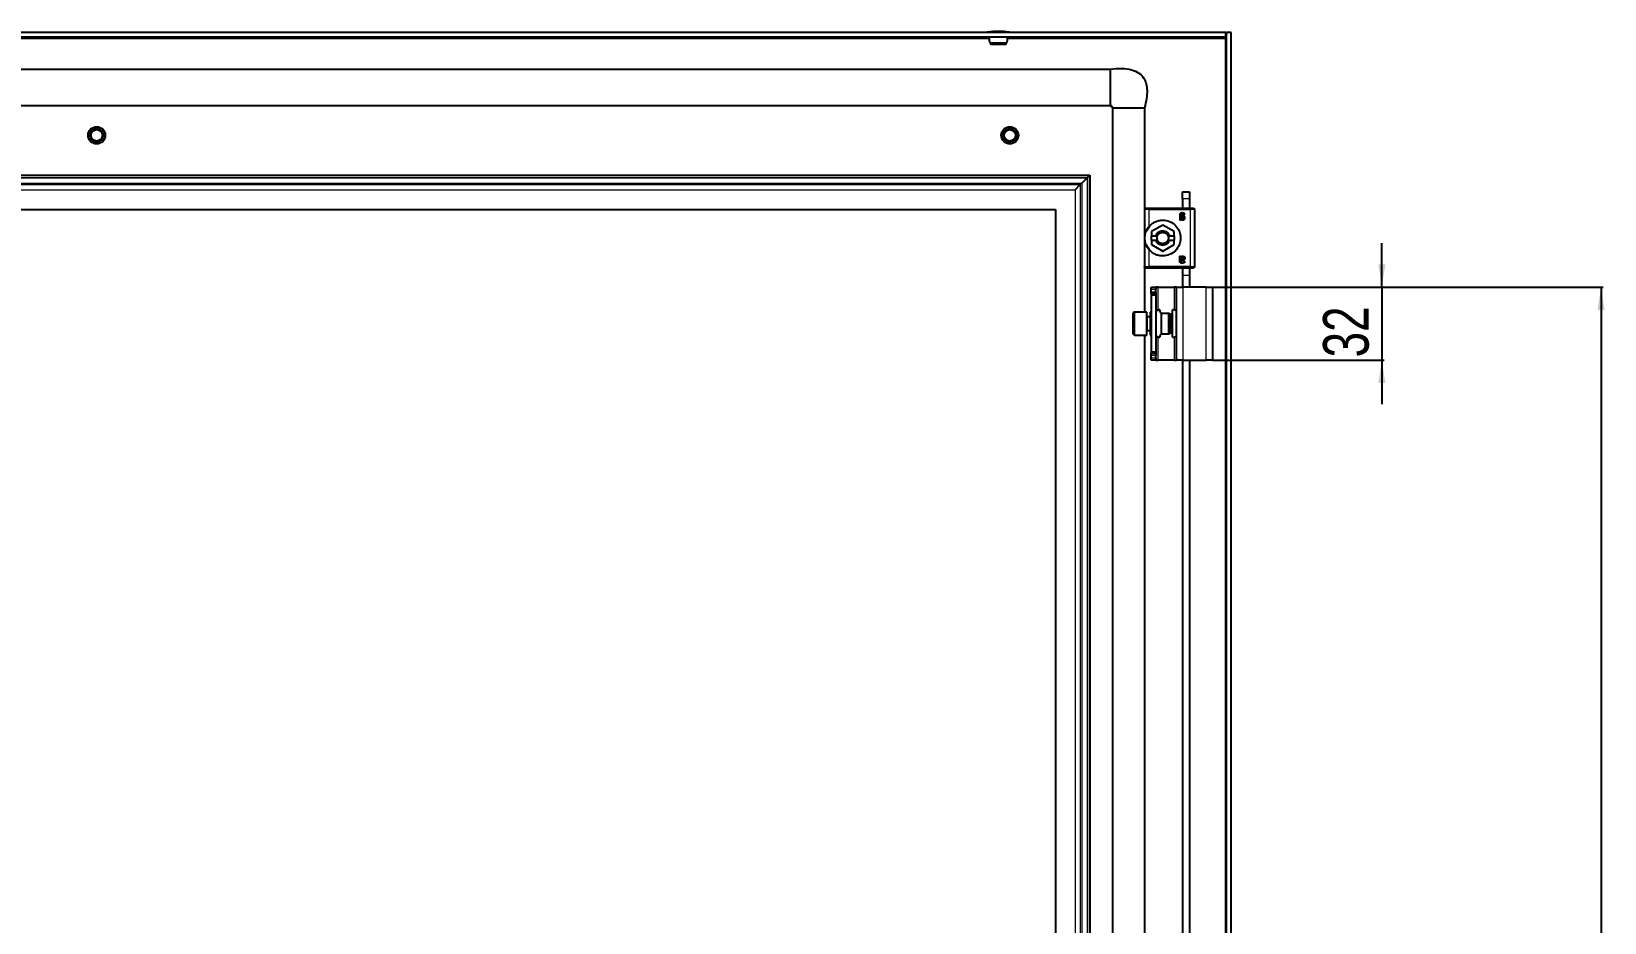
# Model space of a CAD drawing. Header units: millimetres. Extents: x -922 to 2026, y -1094 to 978.
# Drawn here: x 1337 to 2026, y 376 to 766 of the extents above; entities that cross this region are included whole.
import ezdxf

# ---------------------------------------------------------------- set-up
doc = ezdxf.new("R2010")
doc.units = ezdxf.units.MM
doc.layers.add('FORMAT', color=7, linetype='Continuous')
doc.styles.add('SLDTEXTSTYLE0', font='TXT', dxfattribs={"width": 0.75})
doc.dimstyles.new('SLDDIMSTYLE0', dxfattribs={"dimtxt": 20, "dimasz": 10, "dimexe": 0, "dimexo": 0.0625, "dimgap": 5, "dimtad": 2, "dimdec": 1, "dimrnd": 1e-09, "dimzin": 12, "dimdsep": 46, "dimtxsty": 'SLDTEXTSTYLE0', "dimsah": 1, "dimcen": 0.09, "dimadec": 0, "dimazin": 3, "dimtfac": 1, "dimtofl": 0, "dimtmove": 0, "dimatfit": 3, "dimfxl": 0, "dimfrac": 2, "dimtolj": 1, "dimtzin": 12, "dimarcsym": 0})
doc.dimstyles.new('SLDDIMSTYLE1', dxfattribs={"dimtxt": 20, "dimasz": 10, "dimexe": 0, "dimexo": 0.0625, "dimgap": 5, "dimtad": 2, "dimdec": 1, "dimrnd": 1e-09, "dimzin": 12, "dimdsep": 46, "dimtxsty": 'SLDTEXTSTYLE0', "dimsah": 1, "dimcen": 0.09, "dimadec": 0, "dimazin": 3, "dimtfac": 1, "dimtmove": 0, "dimatfit": 0, "dimfxl": 0, "dimfrac": 2, "dimtolj": 1, "dimtzin": 12, "dimarcsym": 0})

# ---------------------------------------------------------------- blocks, each defined once
blk = doc.blocks.new('_D_8')
at = {"layer": 'FORMAT'}
for p, q in [((1854.34, 654.33), (2025.33, 654.33)), ((2024.33, 654.33), (2024.33, -677.67)), ((1854.34, -677.67), (2025.33, -677.67))]:
    blk.add_line(p, q, dxfattribs=at)
for points in [[(2024.33, 654.33), (2022.8, 644.33), (2025.87, 644.33)], [(2024.33, -677.67), (2025.87, -667.67), (2022.8, -667.67)]]:
    blk.add_solid(points, dxfattribs=at)
at = {"layer": 'FORMAT', "insert": (1998.55, -41.23), "char_height": 20, "attachment_point": 1, "rotation": 90, "style": 'SLDTEXTSTYLE0'}
blk.add_mtext('1332', dxfattribs=at)
blk = doc.blocks.new('_D_9')
at = {"layer": 'FORMAT'}
for p, q in [((1928.33, 654.33), (1928.33, 673.56)), ((1854.34, 654.33), (1929.33, 654.33)), ((1928.33, 654.33), (1928.33, 622.33)), ((1854.34, 622.33), (1929.33, 622.33)), ((1928.33, 622.33), (1928.33, 603.1))]:
    blk.add_line(p, q, dxfattribs=at)
for points in [[(1928.33, 654.33), (1929.87, 664.33), (1926.8, 664.33)], [(1928.33, 622.33), (1926.8, 612.33), (1929.87, 612.33)]]:
    blk.add_solid(points, dxfattribs=at)
at = {"layer": 'FORMAT', "insert": (1902.55, 623.55), "char_height": 20, "attachment_point": 1, "rotation": 90, "style": 'SLDTEXTSTYLE0'}
blk.add_mtext('32', dxfattribs=at)

msp = doc.modelspace()

# ---------------------------------------------------------------- linework, layer by layer
at = {"color": 7, "linetype": 'Continuous', "lineweight": 25}
for p, q in [((1860.03, 765.83), (870.63, 765.83)), ((1860.03, 763.83), (1860.03, 765.83)), ((1860.33, -789.17), (1860.33, 765.83)), ((1862.33, 765.83), (1860.33, 765.83)), ((1862.33, -789.17), (1862.33, 765.83)), ((1860.03, 763.83), (870.63, 763.83)), ((1763.92, 761.21), (1756.74, 761.21)), ((1757.23, 760.83), (1763.43, 760.83)), ((1859.94, 763.83), (1859.73, 763.23)), ((921.33, 749.83), (1809.33, 749.83)), ((921.33, 733.83), (1809.33, 733.83)), ((1810.33, 732.83), (1810.33, -756.17)), ((1824.33, 732.83), (1824.33, 688.5)), ((930.33, 703.33), (1800.33, 703.33)), ((1799.33, 702.33), (1800.33, 703.33)), ((1800.33, 703.33), (1800.33, -726.67)), ((1793.92, 696.92), (1796.23, 699.23)), ((1796.23, 699.23), (1796.92, 699.92)), ((1796.92, 699.92), (1799.23, 702.23)), ((1841.03, 696.03), (1844.03, 696.03)), ((1841.03, 693.03), (1841.03, 696.03)), ((1844.03, 696.03), (1844.03, 693.03)), ((1841.03, 693.03), (1841.03, 688.83)), ((1844.03, 693.03), (1844.03, 688.83)), ((945.33, 688.33), (1785.33, 688.33)), ((1785.33, 688.33), (1785.33, -711.67)), ((1824.33, 688.33), (1824.33, 663.33)), ((1844.33, 688.83), (1826.33, 688.83)), ((1839.77, 685.78), (1839.77, 683.92)), ((1840.23, 683.92), (1840.23, 684.2)), ((1840.3, 685.53), (1840.3, 685.75)), ((1840.68, 685.53), (1840.3, 685.53)), ((1840.3, 685.18), (1840.73, 685.18)), ((1840.3, 684.59), (1840.3, 685.18)), ((1844.93, 688.83), (1844.68, 688.83)), ((1846.33, 663.33), (1846.33, 688.33)), ((1825.16, 678.95), (1826.67, 681.21)), ((1832.33, 681.54), (1827.38, 678.68)), ((1827.38, 678.68), (1827.38, 676.83)), ((1827.38, 676.83), (1829.34, 676.83)), ((1827.38, 674.83), (1827.38, 676.83)), ((1830.04, 676.83), (1829.34, 676.83)), ((1837.28, 678.68), (1832.33, 681.54)), ((1835.32, 676.83), (1834.62, 676.83)), ((1835.32, 676.83), (1837.28, 676.83)), ((1837.28, 676.83), (1837.28, 678.68)), ((1837.28, 676.83), (1837.28, 674.83)), ((1826.67, 670.44), (1825.16, 672.7)), ((1827.38, 674.83), (1827.38, 672.97)), ((1827.38, 674.83), (1829.34, 674.83)), ((1827.38, 672.97), (1832.33, 670.11)), ((1829.34, 674.83), (1830.04, 674.83)), ((1832.33, 670.11), (1837.28, 672.97)), ((1834.62, 674.83), (1835.32, 674.83)), ((1835.32, 674.83), (1837.28, 674.83)), ((1837.28, 672.97), (1837.28, 674.83)), ((1824.33, 663.15), (1824.33, 643.33)), ((1826.33, 662.83), (1844.33, 662.83)), ((1839.77, 665.87), (1839.77, 667.74)), ((1840.23, 667.73), (1840.23, 667.45)), ((1840.3, 666.47), (1840.3, 667.06)), ((1840.73, 666.47), (1840.3, 666.47)), ((1840.68, 666.12), (1840.3, 666.12)), ((1840.3, 666.12), (1840.3, 665.9)), ((1841.03, 662.92), (1841.03, 659.53)), ((1844.03, 662.92), (1844.03, 659.53)), ((1844.68, 662.83), (1844.93, 662.83)), ((1841.03, 659.53), (1841.03, 654.33)), ((1844.03, 659.53), (1844.03, 654.33)), ((1827.33, 653.33), (1827.33, 654.33)), ((1827.33, 654.33), (1829.33, 654.33)), ((1827.33, 652.33), (1827.33, 653.33)), ((1827.33, 651.33), (1827.33, 652.33)), ((1829.33, 651.33), (1827.33, 651.33)), ((1827.33, 651.33), (1827.33, 650.83)), ((1829.33, 650.83), (1827.33, 650.83)), ((1827.33, 650.83), (1827.33, 625.83)), ((1829.33, 654.33), (1829.33, 653.33)), ((1830.33, 654.33), (1829.33, 654.33)), ((1829.33, 652.33), (1829.33, 653.33)), ((1829.33, 652.33), (1829.33, 651.33)), ((1829.33, 651.33), (1829.33, 650.83)), ((1829.33, 650.83), (1829.33, 625.83)), ((1830.33, 654.33), (1837.33, 654.33)), ((1838.33, 654.33), (1837.33, 654.33)), ((1838.33, 654.33), (1841.33, 654.33)), ((1838.33, 622.33), (1838.33, 654.33)), ((1851.33, 654.33), (1841.33, 654.33)), ((1851.33, 654.33), (1854.33, 654.33)), ((1854.33, 622.33), (1854.33, 654.33)), ((1819.33, 636.08), (1819.33, 642.73)), ((1825.33, 643.33), (1819.93, 643.33)), ((1825.33, 635.77), (1825.33, 643.33)), ((1826.83, 641.33), (1825.58, 641.33)), ((1827.33, 643.33), (1826.83, 643.33)), ((1826.83, 643.33), (1826.83, 642.12)), ((1826.83, 642.12), (1826.83, 633.33)), ((1829.33, 644.33), (1830.33, 644.33)), ((1831.03, 644.33), (1830.33, 644.33)), ((1831.03, 644.33), (1831.03, 643.88)), ((1834.96, 642.83), (1831.83, 642.83)), ((1831.83, 633.83), (1831.83, 642.83)), ((1835.83, 642.33), (1834.96, 642.83)), ((1834.96, 633.83), (1834.96, 642.83)), ((1835.83, 634.33), (1835.83, 642.33)), ((1836.63, 632.33), (1836.63, 644.33)), ((1837.33, 644.33), (1836.63, 644.33)), ((1837.33, 644.33), (1838.33, 644.33)), ((1819.33, 633.93), (1819.33, 636.08)), ((1825.33, 633.33), (1825.33, 635.77)), ((1825.58, 635.33), (1826.83, 635.33)), ((1834.96, 633.83), (1835.83, 634.33)), ((1819.93, 633.33), (1825.33, 633.33)), ((1824.33, 633.33), (1824.33, 313.5)), ((1826.83, 633.33), (1827.33, 633.33)), ((1830.33, 632.33), (1829.33, 632.33)), ((1830.33, 632.33), (1831.03, 632.33)), ((1831.03, 632.78), (1831.03, 632.33)), ((1831.83, 633.83), (1834.96, 633.83)), ((1836.63, 632.33), (1837.33, 632.33)), ((1838.33, 632.33), (1837.33, 632.33)), ((1829.33, 625.83), (1827.33, 625.83)), ((1827.33, 625.83), (1827.33, 625.33)), ((1827.33, 624.33), (1827.33, 625.33)), ((1827.33, 625.33), (1829.33, 625.33)), ((1827.33, 623.33), (1827.33, 624.33)), ((1827.33, 622.33), (1827.33, 623.33)), ((1829.33, 622.33), (1827.33, 622.33)), ((1829.33, 625.83), (1829.33, 625.33)), ((1829.33, 625.33), (1829.33, 624.33)), ((1829.33, 623.33), (1829.33, 624.33)), ((1829.33, 623.33), (1829.33, 622.33)), ((1829.33, 622.33), (1830.33, 622.33)), ((1837.33, 622.33), (1830.33, 622.33)), ((1837.33, 622.33), (1838.33, 622.33)), ((1841.33, 622.33), (1838.33, 622.33)), ((1841.03, 622.33), (1841.03, 313.83)), ((1841.33, 622.33), (1851.33, 622.33)), ((1844.03, 622.33), (1844.03, 313.83)), ((1854.33, 622.33), (1851.33, 622.33))]:
    msp.add_line(p, q, dxfattribs=at)
at = {"color": 8, "linetype": 'Continuous', "lineweight": 18}
for p, q in [((1765.19, 765.95), (1755.47, 765.95)), ((1765.08, 766.08), (1755.58, 766.08)), ((974.37, 763.23), (1756.28, 763.23)), ((1764.37, 763.23), (1859.73, 763.23)), ((1859.73, 763.23), (1859.73, -786.57)), ((931.33, 702.33), (1799.33, 702.33)), ((931.43, 702.23), (1799.23, 702.23)), ((933.74, 699.92), (1796.92, 699.92)), ((934.43, 699.23), (1796.23, 699.23)), ((936.74, 696.92), (1793.92, 696.92)), ((1793.92, 696.92), (1793.92, -720.27)), ((1796.23, 699.23), (1796.23, -722.57)), ((1796.92, 699.92), (1796.92, -723.27)), ((1799.23, 702.23), (1799.23, -725.57)), ((1799.33, 702.33), (1799.33, -725.67)), ((1844.03, 693.03), (1841.03, 693.03)), ((1826.33, 680.89), (1826.33, 688.33)), ((1826.33, 688.33), (1844.33, 688.33)), ((1844.33, 688.33), (1844.33, 663.33)), ((1826.33, 663.33), (1826.33, 670.77)), ((1832.33, 673.33), (1832.33, 672.68)), ((1844.33, 663.33), (1826.33, 663.33)), ((1841.03, 659.53), (1844.03, 659.53)), ((1829.33, 653.33), (1827.33, 653.33)), ((1827.33, 652.33), (1829.33, 652.33)), ((1830.33, 644.33), (1830.33, 654.33)), ((1837.33, 654.33), (1837.33, 644.33)), ((1841.33, 622.33), (1841.33, 654.33)), ((1851.33, 622.33), (1851.33, 654.33)), ((1819.93, 643.33), (1819.93, 635.77)), ((1825.58, 641.33), (1825.58, 635.33)), ((1819.93, 635.77), (1819.93, 633.33)), ((1830.33, 622.33), (1830.33, 632.33)), ((1837.33, 632.33), (1837.33, 622.33)), ((1829.33, 624.33), (1827.33, 624.33)), ((1827.33, 623.33), (1829.33, 623.33))]:
    msp.add_line(p, q, dxfattribs=at)
at = {"color": 7, "linetype": 'Continuous', "lineweight": 25}
for centre, radius in [((1365.33, 720.83), 3.75), ((1365.33, 720.83), 3), ((1765.33, 720.83), 3.75), ((1765.33, 720.83), 3), ((1365.33, 720.83), 2.5), ((1765.33, 720.83), 2.5)]:
    msp.add_circle(centre, radius, dxfattribs=at)
for centre, radius, start, end in [((1755.59, 765.95), 0.126, 96.02558, 180), ((1781.23, 765.89), 25.77, 179.86102, 180.13898), ((1760.33, 721.08), 45.25, 90.0016, 96.02558), ((1760.33, 721.08), 45.25, 83.97442, 89.9984), ((1765.06, 765.95), 0.126, 0, 83.97442), ((1739.42, 765.89), 25.77, 359.86102, 0.13898), ((1762.45, 763.56), 6.18, 177.53422, 202.36543), ((1757.23, 761.33), 0.5, 193.38346, 270), ((1763.43, 761.33), 0.5, 270, 346.61654), ((1758.21, 763.56), 6.18, 337.63457, 2.46578), ((1819.93, 642.73), 0.6, 90, 180), ((1825.58, 641.58), 0.25, 180, 270), ((1825.58, 635.08), 0.25, 90, 180), ((1819.93, 633.93), 0.6, 180, 270)]:
    msp.add_arc(centre, radius, start, end, dxfattribs=at)
for points, knots in [([(1860.33, 765.83), (1860.3, 765.45), (1860.27, 764.87), (1860.09, 764.3), (1860.03, 764.11)], [0, 0, 0, 0, 0.662931, 1, 1, 1, 1]), ([(1859.73, 763.23), (1859.78, 763.38), (1859.83, 763.54), (1859.93, 763.76), (1859.98, 763.83), (1860.03, 763.83)], [0, 0, 0, 0, 0.5, 0.5, 1, 1, 1, 1]), ([(1809.33, 749.83), (1811.06, 749.99), (1814.2, 750.3), (1818.52, 749.78), (1821.95, 748.36), (1824.17, 746.04), (1825.25, 743.27), (1825.57, 740.22), (1825.28, 736.66), (1824.66, 734.17), (1824.33, 732.83)], [0, 0, 0, 0, 0.176713, 0.320911, 0.440308, 0.54837, 0.6374, 0.738878, 0.858543, 1, 1, 1, 1]), ([(1809.33, 749.83), (1809.33, 749.8), (1809.33, 749.73), (1809.33, 749.09), (1809.33, 747.63), (1809.33, 745.44), (1809.33, 743.43), (1809.33, 741.83), (1809.33, 740.22), (1809.33, 738.21), (1809.33, 736.04), (1809.33, 734.53), (1809.33, 734.13), (1809.33, 733.99)], [0, 0, 0, 0, 0.069165, 0.1363, 0.267291, 0.398282, 0.465417, 0.534583, 0.603748, 0.670883, 0.801874, 0.932865, 1, 1, 1, 1]), ([(1809.33, 733.99), (1809.43, 733.98), (1809.57, 733.96), (1809.72, 733.89), (1809.81, 733.83), (1809.86, 733.76), (1809.9, 733.69), (1809.93, 733.62), (1810, 733.45), (1810.17, 733.37), (1810.32, 733.14), (1810.35, 732.94), (1810.36, 732.83)], [0, 0, 0, 0, 0.146823, 0.202041, 0.247643, 0.28691, 0.323569, 0.360785, 0.40083, 0.628513, 0.79432, 1, 1, 1, 1]), ([(1810.33, 732.83), (1810.18, 733.05), (1809.91, 733.46), (1809.51, 733.71), (1809.33, 733.83)], [0, 0, 0, 0, 0.5615605, 1, 1, 1, 1]), ([(1810.44, 732.83), (1810.47, 732.83), (1810.56, 732.83), (1811.01, 732.83), (1811.31, 732.83)], [0, 0, 0, 0, 0.350861, 1, 1, 1, 1]), ([(1840.88, 686.83), (1840.73, 686.82), (1840.51, 686.81), (1840.23, 686.72), (1840.04, 686.6), (1839.9, 686.43), (1839.79, 686.16), (1839.78, 685.93), (1839.77, 685.78)], [0, 0, 0, 0, 0.250089, 0.382495, 0.500259, 0.622163, 0.750133, 1, 1, 1, 1]), ([(1839.77, 683.92), (1839.77, 683.91), (1839.77, 683.89), (1839.79, 683.87), (1839.81, 683.85), (1839.89, 683.83), (1839.95, 683.83), (1840, 683.83)], [0, 0, 0, 0, 0.124881, 0.183376, 0.250934, 0.500336, 1, 1, 1, 1]), ([(1840, 683.83), (1840.04, 683.83), (1840.11, 683.83), (1840.19, 683.85), (1840.21, 683.87), (1840.23, 683.89), (1840.23, 683.91), (1840.23, 683.92)], [0, 0, 0, 0, 0.499718, 0.749437, 0.810587, 0.875078, 1, 1, 1, 1]), ([(1840.23, 684.2), (1840.35, 684.09), (1840.54, 683.91), (1840.81, 683.8), (1840.98, 683.77), (1841.06, 683.77), (1841.1, 683.77)], [0, 0, 0, 0, 0.499113, 0.749325, 0.874665, 1, 1, 1, 1]), ([(1840.3, 685.75), (1840.3, 685.84), (1840.31, 685.98), (1840.37, 686.15), (1840.44, 686.26), (1840.55, 686.34), (1840.67, 686.39), (1840.8, 686.41), (1840.89, 686.41), (1840.94, 686.42)], [0, 0, 0, 0, 0.250023, 0.382539, 0.499802, 0.620838, 0.749652, 0.874777, 1, 1, 1, 1]), ([(1841.02, 684.18), (1840.95, 684.19), (1840.81, 684.2), (1840.55, 684.33), (1840.4, 684.49), (1840.3, 684.59)], [0, 0, 0, 0, 0.249939, 0.499864, 1, 1, 1, 1]), ([(1842.06, 684.61), (1842.06, 684.69), (1842.05, 684.85), (1841.96, 685.06), (1841.8, 685.24), (1841.53, 685.41), (1841.15, 685.52), (1840.84, 685.53), (1840.68, 685.53)], [0, 0, 0, 0, 0.1250486, 0.2498861, 0.3708558, 0.4998199, 0.7496086, 1, 1, 1, 1]), ([(1840.73, 685.18), (1840.83, 685.18), (1841.01, 685.17), (1841.23, 685.11), (1841.38, 685.02), (1841.47, 684.91), (1841.53, 684.79), (1841.53, 684.7), (1841.53, 684.65)], [0, 0, 0, 0, 0.279652, 0.500248, 0.629485, 0.750186, 0.875763, 1, 1, 1, 1]), ([(1841.95, 686.33), (1841.95, 686.39), (1841.95, 686.47), (1841.88, 686.56), (1841.75, 686.65), (1841.42, 686.78), (1841.1, 686.81), (1840.88, 686.83)], [0, 0, 0, 0, 0.124693, 0.187182, 0.249773, 0.500039, 1, 1, 1, 1]), ([(1840.94, 686.42), (1841.1, 686.4), (1841.34, 686.37), (1841.59, 686.25), (1841.72, 686.18), (1841.79, 686.13), (1841.83, 686.12), (1841.84, 686.12)], [0, 0, 0, 0, 0.4987, 0.749508, 0.874949, 0.946783, 1, 1, 1, 1]), ([(1841.53, 684.65), (1841.53, 684.58), (1841.52, 684.49), (1841.46, 684.37), (1841.39, 684.3), (1841.31, 684.24), (1841.22, 684.2), (1841.12, 684.18), (1841.05, 684.18), (1841.02, 684.18)], [0, 0, 0, 0, 0.249168, 0.373635, 0.49939, 0.619394, 0.749656, 0.87477, 1, 1, 1, 1]), ([(1841.1, 683.77), (1841.23, 683.78), (1841.41, 683.79), (1841.63, 683.87), (1841.79, 683.97), (1841.91, 684.1), (1842.04, 684.31), (1842.05, 684.49), (1842.06, 684.61)], [0, 0, 0, 0, 0.25007, 0.379181, 0.500499, 0.62417, 0.750842, 1, 1, 1, 1]), ([(1841.84, 686.12), (1841.86, 686.12), (1841.87, 686.12), (1841.89, 686.13), (1841.9, 686.15), (1841.92, 686.17), (1841.94, 686.21), (1841.94, 686.25), (1841.95, 686.3), (1841.95, 686.32), (1841.95, 686.33)], [0, 0, 0, 0, 0.128825, 0.180169, 0.243397, 0.36986, 0.499864, 0.749649, 0.843476, 1, 1, 1, 1]), ([(1826.33, 670.77), (1826.04, 671.14), (1825.47, 671.9), (1824.91, 673.15), (1824.56, 674.42), (1824.44, 675.83), (1824.56, 677.23), (1824.92, 678.51), (1825.47, 679.76), (1826.04, 680.51), (1826.33, 680.89)], [0, 0, 0, 0, 0.125762, 0.25037, 0.375307, 0.500139, 0.62481, 0.749763, 0.874888, 1, 1, 1, 1]), ([(1839.77, 667.74), (1839.77, 667.75), (1839.77, 667.76), (1839.79, 667.78), (1839.81, 667.8), (1839.89, 667.83), (1839.95, 667.83), (1840, 667.83)], [0, 0, 0, 0, 0.124884, 0.1863766, 0.2509142, 0.5003223, 1, 1, 1, 1]), ([(1840.88, 664.83), (1840.81, 664.83), (1840.66, 664.83), (1840.44, 664.87), (1840.23, 664.94), (1840.04, 665.06), (1839.9, 665.22), (1839.79, 665.5), (1839.78, 665.72), (1839.77, 665.87)], [0, 0, 0, 0, 0.125255, 0.250437, 0.383066, 0.500493, 0.622629, 0.75025, 1, 1, 1, 1]), ([(1840, 667.83), (1840.04, 667.83), (1840.1, 667.83), (1840.17, 667.81), (1840.2, 667.8), (1840.21, 667.78), (1840.23, 667.76), (1840.23, 667.75), (1840.23, 667.73)], [0, 0, 0, 0, 0.499162, 0.644242, 0.749698, 0.813605, 0.875217, 1, 1, 1, 1]), ([(1840.23, 667.45), (1840.35, 667.57), (1840.54, 667.74), (1840.85, 667.87), (1841.02, 667.88), (1841.1, 667.89)], [0, 0, 0, 0, 0.499364, 0.749701, 1, 1, 1, 1]), ([(1840.3, 667.06), (1840.4, 667.17), (1840.55, 667.32), (1840.77, 667.44), (1840.91, 667.47), (1840.98, 667.47), (1841.02, 667.47)], [0, 0, 0, 0, 0.499765, 0.749504, 0.874771, 1, 1, 1, 1]), ([(1840.3, 665.9), (1840.3, 665.86), (1840.3, 665.77), (1840.32, 665.63), (1840.37, 665.51), (1840.44, 665.4), (1840.55, 665.32), (1840.71, 665.25), (1840.85, 665.24), (1840.94, 665.24)], [0, 0, 0, 0, 0.125295, 0.250514, 0.383518, 0.50035, 0.621938, 0.750243, 1, 1, 1, 1]), ([(1842.06, 667.04), (1842.06, 667), (1842.06, 666.92), (1842.03, 666.77), (1841.96, 666.59), (1841.8, 666.41), (1841.53, 666.24), (1841.15, 666.14), (1840.84, 666.13), (1840.68, 666.12)], [0, 0, 0, 0, 0.0626366, 0.1252782, 0.2500723, 0.3748405, 0.4999941, 0.7496958, 1, 1, 1, 1]), ([(1841.53, 667), (1841.53, 666.96), (1841.53, 666.87), (1841.47, 666.74), (1841.38, 666.64), (1841.24, 666.55), (1841.01, 666.48), (1840.83, 666.48), (1840.73, 666.47)], [0, 0, 0, 0, 0.124446, 0.249795, 0.37, 0.499734, 0.719932, 1, 1, 1, 1]), ([(1841.95, 665.32), (1841.95, 665.3), (1841.95, 665.24), (1841.93, 665.16), (1841.88, 665.1), (1841.75, 665.01), (1841.42, 664.88), (1841.1, 664.85), (1840.88, 664.83)], [0, 0, 0, 0, 0.062686, 0.125173, 0.187628, 0.250185, 0.500314, 1, 1, 1, 1]), ([(1840.94, 665.24), (1841.1, 665.25), (1841.41, 665.28), (1841.67, 665.49), (1841.83, 665.53), (1841.84, 665.53)], [0, 0, 0, 0, 0.498852, 0.946609, 1, 1, 1, 1]), ([(1841.02, 667.47), (1841.09, 667.47), (1841.19, 667.46), (1841.31, 667.41), (1841.39, 667.36), (1841.46, 667.29), (1841.5, 667.2), (1841.53, 667.1), (1841.53, 667.04), (1841.53, 667)], [0, 0, 0, 0, 0.2496231, 0.3771401, 0.499734, 0.6227303, 0.7498125, 0.8748762, 1, 1, 1, 1]), ([(1841.1, 667.89), (1841.23, 667.88), (1841.41, 667.87), (1841.63, 667.78), (1841.79, 667.68), (1841.91, 667.56), (1842.04, 667.35), (1842.05, 667.16), (1842.06, 667.04)], [0, 0, 0, 0, 0.25007, 0.379559, 0.500499, 0.624556, 0.750843, 1, 1, 1, 1]), ([(1841.84, 665.53), (1841.86, 665.53), (1841.87, 665.53), (1841.89, 665.52), (1841.9, 665.5), (1841.92, 665.48), (1841.94, 665.42), (1841.95, 665.37), (1841.95, 665.32)], [0, 0, 0, 0, 0.13107, 0.182437, 0.243796, 0.371388, 0.500442, 1, 1, 1, 1]), ([(1831.83, 642.83), (1831.65, 642.98), (1831.31, 643.29), (1831.11, 643.86), (1830.75, 644.16), (1830.41, 644.29), (1830.05, 644.25), (1829.7, 644.07), (1829.45, 643.71), (1829.37, 643.41), (1829.33, 643.26)], [0, 0, 0, 0, 0.185676, 0.371025, 0.466937, 0.562172, 0.656347, 0.751553, 0.873842, 1, 1, 1, 1]), ([(1829.33, 633.39), (1829.37, 633.24), (1829.45, 632.95), (1829.7, 632.59), (1830.05, 632.4), (1830.41, 632.36), (1830.75, 632.49), (1831.11, 632.8), (1831.31, 633.37), (1831.65, 633.67), (1831.83, 633.83)], [0, 0, 0, 0, 0.126158, 0.248447, 0.343653, 0.437828, 0.533063, 0.628975, 0.814324, 1, 1, 1, 1])]:
    msp.add_open_spline(points, degree=3, knots=knots, dxfattribs=at)
for points in [[(1811.31, 732.83), (1811.64, 732.83), (1812.3, 732.83), (1813.27, 732.83), (1813.76, 732.83)], [(1813.76, 732.83), (1814.32, 732.83), (1815.45, 732.83), (1816.7, 732.83), (1817.33, 732.83)], [(1817.33, 732.83), (1817.96, 732.83), (1819.21, 732.83), (1820.34, 732.83), (1820.9, 732.83)], [(1820.9, 732.83), (1821.38, 732.83), (1822.36, 732.83), (1823.02, 732.83), (1823.35, 732.83)], [(1823.35, 732.83), (1823.63, 732.83), (1824.2, 732.83), (1824.29, 732.83), (1824.33, 732.83)], [(1824.83, 688.83), (1824.76, 688.82), (1824.63, 688.8), (1824.47, 688.69), (1824.35, 688.52), (1824.34, 688.39), (1824.33, 688.33)], [(1826.33, 688.83), (1826.13, 688.83), (1825.74, 688.83), (1825.24, 688.83), (1824.9, 688.83), (1824.85, 688.83), (1824.83, 688.83)], [(1826.33, 680.89), (1826.72, 681.3), (1827.51, 682.13), (1829, 683), (1830.62, 683.57), (1831.76, 683.64), (1832.33, 683.68)], [(1832.33, 683.68), (1833.36, 683.56), (1835.41, 683.32), (1838.02, 681.51), (1839.77, 678.91), (1840.38, 675.83), (1839.77, 672.74), (1838.02, 670.15), (1835.41, 668.33), (1833.36, 668.1), (1832.33, 667.98)], [(1845.83, 688.83), (1845.81, 688.83), (1845.76, 688.83), (1845.41, 688.83), (1844.92, 688.83), (1844.53, 688.83), (1844.33, 688.83)], [(1845.83, 688.83), (1845.89, 688.82), (1846.03, 688.8), (1846.19, 688.69), (1846.31, 688.52), (1846.32, 688.39), (1846.33, 688.33)], [(1829.34, 676.83), (1829.47, 677.13), (1829.74, 677.73), (1830.46, 678.42), (1831.35, 678.87), (1832.33, 679.03), (1833.31, 678.87), (1834.2, 678.42), (1834.92, 677.73), (1835.18, 677.13), (1835.32, 676.83)], [(1830.04, 674.83), (1829.98, 674.99), (1829.86, 675.31), (1829.81, 675.83), (1829.86, 676.34), (1829.98, 676.67), (1830.04, 676.83)], [(1830.04, 676.83), (1830.15, 677.04), (1830.38, 677.47), (1830.94, 677.94), (1831.6, 678.27), (1832.09, 678.31), (1832.33, 678.33)], [(1832.33, 678.33), (1832.57, 678.31), (1833.05, 678.27), (1833.71, 677.94), (1834.27, 677.47), (1834.5, 677.04), (1834.62, 676.83)], [(1834.62, 676.83), (1834.68, 676.67), (1834.8, 676.34), (1834.84, 675.83), (1834.8, 675.31), (1834.68, 674.99), (1834.62, 674.83)], [(1832.33, 667.98), (1831.76, 668.01), (1830.62, 668.08), (1829, 668.66), (1827.51, 669.53), (1826.72, 670.35), (1826.33, 670.77)], [(1832.33, 672.68), (1832, 672.71), (1831.35, 672.77), (1830.46, 673.23), (1829.74, 673.92), (1829.47, 674.53), (1829.34, 674.83)], [(1832.33, 673.33), (1832.09, 673.35), (1831.6, 673.39), (1830.94, 673.71), (1830.38, 674.19), (1830.15, 674.61), (1830.04, 674.83)], [(1835.32, 674.83), (1835.18, 674.53), (1834.92, 673.92), (1834.2, 673.23), (1833.31, 672.77), (1832.66, 672.71), (1832.33, 672.68)], [(1834.62, 674.83), (1834.5, 674.61), (1834.27, 674.19), (1833.71, 673.71), (1833.05, 673.39), (1832.57, 673.35), (1832.33, 673.33)], [(1824.83, 662.83), (1824.76, 662.83), (1824.63, 662.85), (1824.47, 662.97), (1824.35, 663.13), (1824.34, 663.26), (1824.33, 663.33)], [(1824.83, 662.83), (1824.85, 662.83), (1824.9, 662.83), (1825.24, 662.83), (1825.74, 662.83), (1826.13, 662.83), (1826.33, 662.83)], [(1844.33, 662.83), (1844.53, 662.83), (1844.92, 662.83), (1845.41, 662.83), (1845.76, 662.83), (1845.81, 662.83), (1845.83, 662.83)], [(1846.33, 663.33), (1846.32, 663.26), (1846.31, 663.13), (1846.19, 662.97), (1846.03, 662.85), (1845.89, 662.83), (1845.83, 662.83)]]:
    msp.add_open_spline(points, degree=3, dxfattribs=at)
at = {"color": 8, "linetype": 'Continuous', "lineweight": 18}
for points in [[(1826.33, 688.33), (1826.07, 688.33), (1825.54, 688.33), (1824.88, 688.33), (1824.42, 688.33), (1824.36, 688.33), (1824.33, 688.33)], [(1826.33, 688.83), (1826.33, 688.82), (1826.33, 688.8), (1826.33, 688.69), (1826.33, 688.52), (1826.33, 688.39), (1826.33, 688.33)], [(1844.33, 688.33), (1844.33, 688.39), (1844.33, 688.52), (1844.33, 688.69), (1844.33, 688.8), (1844.33, 688.82), (1844.33, 688.83)], [(1846.33, 688.33), (1846.3, 688.33), (1846.24, 688.33), (1845.78, 688.33), (1845.11, 688.33), (1844.59, 688.33), (1844.33, 688.33)], [(1824.33, 663.33), (1824.36, 663.33), (1824.42, 663.33), (1824.88, 663.33), (1825.54, 663.33), (1826.07, 663.33), (1826.33, 663.33)], [(1826.33, 663.33), (1826.33, 663.26), (1826.33, 663.13), (1826.33, 662.97), (1826.33, 662.85), (1826.33, 662.83), (1826.33, 662.83)], [(1844.33, 662.83), (1844.33, 662.83), (1844.33, 662.85), (1844.33, 662.97), (1844.33, 663.13), (1844.33, 663.26), (1844.33, 663.33)], [(1844.33, 663.33), (1844.59, 663.33), (1845.11, 663.33), (1845.78, 663.33), (1846.24, 663.33), (1846.3, 663.33), (1846.33, 663.33)]]:
    msp.add_open_spline(points, degree=3, dxfattribs=at)

# ---------------------------------------------------------------- dimensions: what is measured, and where the dimension line sits
at = {"layer": 'FORMAT'}
for base, p2, dimstyle, picture, middle in [((1928.33, 622.33), (1854.33, 622.33), 'SLDDIMSTYLE1', '_D_9', (1928.33, 638.33)), ((2024.33, -677.67), (1854.33, -677.67), 'SLDDIMSTYLE0', '_D_8', (2024.33, -11.67))]:
    dim = msp.add_linear_dim(base=base, p1=(1854.33, 654.33), p2=p2, angle=90, dimstyle=dimstyle, dxfattribs=at)
    dim.commit()
    dim.dimension.update_dxf_attribs({"geometry": picture, "text_midpoint": middle, "dimtype": 160})

doc.saveas('drawing.dxf')
